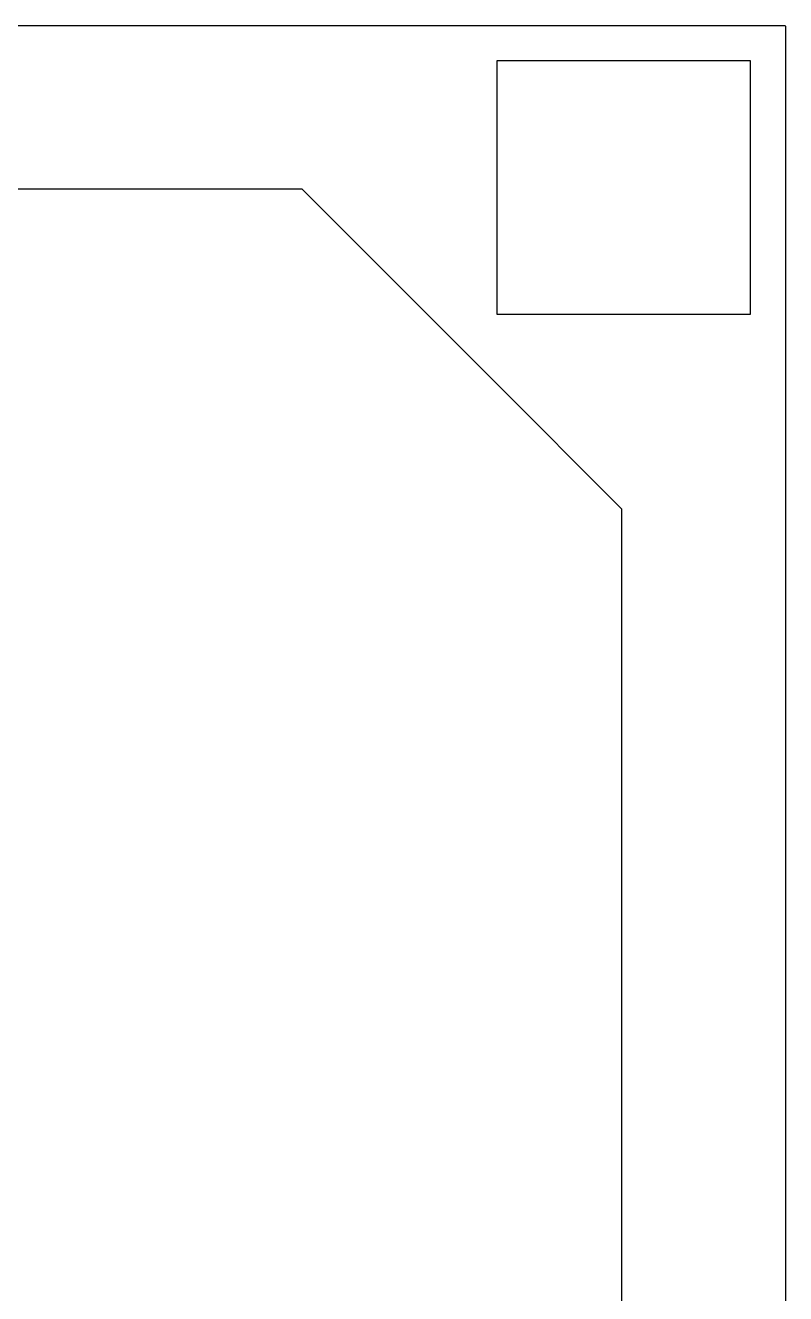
# Model space of a CAD drawing. Extents: x 50 to 150, y -150 to -50.
# Drawn here: x 126.36 to 150.05, y -89.45 to -49.95 of the extents above; entities that cross this region are included whole.
import ezdxf

# ---------------------------------------------------------------- set-up
doc = ezdxf.new("R2010")
doc.units = 0
doc.layers.add('BLACK', color=7, linetype='CONTINUOUS')

msp = doc.modelspace()

# ---------------------------------------------------------------- linework, layer by layer
at = {"layer": 'BLACK', "linetype": 'CONTINUOUS'}
for p, q in [((105, -49.95), (150, -49.95)), ((150, -49.95), (150, -49.95)), ((150, -49.95), (150, -49.95)), ((150, -49.95), (150.001, -49.95)), ((150, -49.95), (150, -49.95)), ((150.001, -49.95), (150.005, -49.9505)), ((150.005, -49.9505), (150.01, -49.951)), ((150.01, -49.951), (150.01, -49.9511)), ((150.01, -49.9511), (150.01, -49.9511)), ((150.01, -49.9511), (150.015, -49.9525)), ((150.015, -49.9525), (150.019, -49.9539)), ((150.019, -49.9539), (150.02, -49.954)), ((150.02, -49.954), (150.02, -49.954)), ((150.02, -49.954), (150.024, -49.9563)), ((150.024, -49.9563), (150.028, -49.9585)), ((150.028, -49.9585), (150.028, -49.9587)), ((150.028, -49.9587), (150.028, -49.9587)), ((150.028, -49.9587), (150.032, -49.9617)), ((150.032, -49.9617), (150.035, -49.9648)), ((150.035, -49.9648), (150.036, -49.9649)), ((150.036, -49.9649), (150.036, -49.965)), ((150.036, -49.965), (150.039, -49.9686)), ((150.039, -49.9686), (150.042, -49.9723)), ((150.042, -49.9723), (150.042, -49.9725)), ((150.042, -49.9725), (150.042, -49.9726)), ((150.042, -49.9726), (150.044, -49.9767)), ((150.044, -49.9767), (150.046, -49.9809)), ((150.046, -49.9809), (150.046, -49.9811)), ((150.046, -49.9811), (150.046, -49.9813)), ((150.046, -49.9813), (150.048, -49.9857)), ((150.048, -49.9857), (150.049, -49.9903)), ((150.049, -49.9903), (150.049, -49.9905)), ((150.049, -49.9905), (150.049, -49.9906)), ((150.049, -49.9906), (150.05, -49.9953)), ((150.05, -49.9953), (150.05, -50)), ((150.05, -50), (150.05, -150)), ((148.95, -51.05), (141.05, -51.05)), ((141.05, -51.05), (141.05, -58.95)), ((148.95, -58.95), (148.95, -51.05)), ((134.979, -55.05), (105, -55.05)), ((140.965, -61.0354), (134.979, -55.05)), ((141.05, -58.95), (148.95, -58.95)), ((144.95, -65.0207), (140.965, -61.0354)), ((140.965, -61.0354), (140.965, -61.0354)), ((144.95, -134.979), (144.95, -65.0207))]:
    msp.add_line(p, q, dxfattribs=at)

doc.saveas('drawing.dxf')
